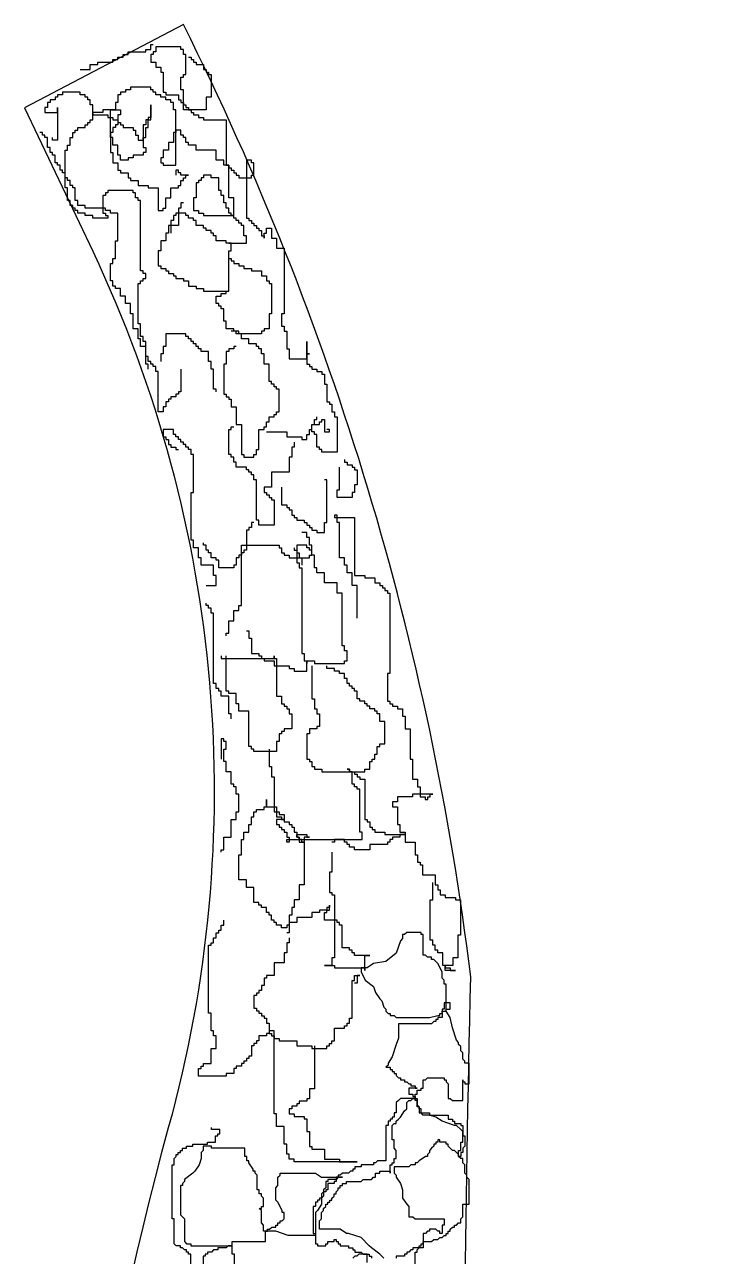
# Model space of a CAD drawing. Extents: x 493 to 4504, y 3788 to 7712.
# Drawn here: x 3606.5 to 3661.5, y 6454.2 to 6550.5 of the extents above; entities that cross this region are included whole.
import ezdxf

# ---------------------------------------------------------------- set-up
doc = ezdxf.new("R2010")
doc.units = 0
doc.header["$MEASUREMENT"] = 0
doc.layers.add('3', color=3, linetype='CONTINUOUS')
doc.layers.add('4', color=4, linetype='CONTINUOUS')

# ---------------------------------------------------------------- blocks, each defined once
blk = doc.blocks.new('FH12E021')
at = {"layer": '3'}
for points in [[(16.288, 281.4), (16.944, 281.4), (16.944, 281.728), (17.436, 281.728), (17.436, 281.892), (18.421, 281.892), (18.421, 282.056), (18.749, 282.056), (18.749, 282.22), (19.077, 282.22), (19.077, 282.384), (19.405, 282.384), (19.405, 282.548), (20.554, 282.548), (20.554, 282.712), (20.882, 282.712), (20.882, 283.039), (21.046, 283.039)], [(23.343, 282.22), (23.507, 282.22), (23.507, 282.056), (23.671, 282.056), (23.671, 281.892), (23.835, 281.892), (23.835, 281.728), (24.327, 281.728), (24.327, 281.4), (24.491, 281.4), (24.491, 281.236), (24.655, 281.236), (24.655, 281.072), (24.819, 281.072), (24.819, 279.596), (24.491, 279.596), (24.491, 278.776), (23.015, 278.776), (23.015, 280.088), (22.85, 280.088), (22.85, 280.908), (23.015, 280.908), (23.015, 281.072), (23.179, 281.072), (23.179, 282.384), (23.015, 282.384), (23.015, 282.712), (22.85, 282.712), (22.85, 282.876), (21.21, 282.876), (21.21, 282.548), (21.046, 282.548), (21.046, 282.384), (20.882, 282.384), (20.882, 281.892), (21.21, 281.892), (21.21, 281.564), (21.538, 281.564), (21.538, 281.236), (21.702, 281.236), (21.702, 279.924), (21.866, 279.924), (21.866, 279.76), (22.686, 279.76), (22.686, 279.432), (22.85, 279.432), (22.85, 279.268), (23.015, 279.268), (23.015, 279.104), (23.179, 279.104), (23.179, 278.94), (23.343, 278.94), (23.343, 278.776), (23.507, 278.776), (23.507, 278.612), (23.671, 278.612), (23.671, 278.448), (23.999, 278.448), (23.999, 278.284), (24.327, 278.284), (24.327, 278.121), (25.804, 278.121), (25.804, 275.169), (25.968, 275.169), (25.968, 275.005), (26.132, 275.005), (26.132, 274.841), (26.296, 274.841), (26.296, 274.677), (26.46, 274.677), (26.46, 274.513), (26.624, 274.513), (26.624, 274.349), (27.444, 274.349), (27.444, 274.513), (27.608, 274.513), (27.608, 275.333), (27.444, 275.333), (27.444, 275.497), (27.116, 275.497), (27.116, 271.726), (27.28, 271.726), (27.28, 271.562), (27.444, 271.562), (27.444, 271.398), (27.608, 271.398), (27.608, 271.234), (27.772, 271.234), (27.772, 271.07), (27.936, 271.07), (27.936, 270.906), (28.101, 270.906), (28.101, 270.578), (28.265, 270.578), (28.265, 270.414), (28.265, 270.742), (28.429, 270.742), (28.429, 271.07), (28.757, 271.07), (28.757, 270.414), (29.085, 270.414), (29.085, 269.758), (29.577, 269.758), (29.577, 265.495), (29.413, 265.495), (29.413, 264.675), (29.577, 264.675), (29.577, 264.347), (29.741, 264.347), (29.741, 263.2), (29.905, 263.2), (29.905, 262.544), (31.054, 262.544), (31.054, 262.872), (31.218, 262.872), (31.054, 262.872), (31.054, 263.692), (31.054, 262.216), (31.218, 262.216), (31.218, 262.052), (31.382, 262.052), (31.382, 261.888), (31.71, 261.888), (31.71, 261.724), (32.038, 261.724), (32.038, 261.56), (32.202, 261.56), (32.202, 260.904), (32.366, 260.904), (32.366, 259.756), (32.53, 259.756), (32.53, 259.592), (32.694, 259.592), (32.694, 259.1), (32.858, 259.1), (32.858, 258.773), (33.023, 258.773), (33.023, 256.477), (32.038, 256.477), (32.038, 256.641), (31.874, 256.641), (31.874, 256.805), (31.71, 256.805), (31.71, 257.625), (31.546, 257.625), (31.546, 257.789), (31.382, 257.789), (31.382, 258.281), (31.874, 258.281), (31.874, 258.445), (32.038, 258.445), (32.038, 258.609), (32.202, 258.609), (32.202, 257.789), (32.53, 257.789), (32.53, 257.953), (32.366, 257.953)], [(25.968, 270.086), (27.116, 270.086), (27.116, 270.578), (26.952, 270.578), (26.952, 271.234), (26.788, 271.234), (26.788, 271.398), (26.624, 271.398), (26.624, 271.562), (26.46, 271.562), (26.46, 271.726), (26.296, 271.726), (26.296, 271.89), (26.132, 271.89), (26.132, 272.054), (25.968, 272.054), (25.968, 272.382), (25.804, 272.382), (25.804, 272.71), (25.64, 272.71), (25.64, 273.202), (25.476, 273.202), (25.476, 273.529), (25.311, 273.529), (25.311, 274.349), (24.819, 274.349), (24.819, 274.513), (24.327, 274.513), (24.327, 274.349), (24.163, 274.349), (24.163, 274.185), (23.999, 274.185), (23.999, 274.021), (23.835, 274.021), (23.835, 273.038), (23.671, 273.038), (23.671, 272.218), (23.999, 272.218), (23.999, 272.054), (24.327, 272.054), (24.327, 271.89), (26.296, 271.89), (26.296, 273.038), (25.968, 273.038), (25.968, 275.169), (25.64, 275.169), (25.64, 275.497), (25.147, 275.497), (25.147, 276.153), (23.835, 276.153), (23.835, 276.481), (23.343, 276.481), (23.343, 276.645), (23.179, 276.645), (23.179, 276.973), (23.015, 276.973), (23.015, 277.137), (22.85, 277.137), (22.85, 277.465), (22.522, 277.465), (22.522, 277.301), (22.358, 277.301), (22.358, 276.645), (22.03, 276.645), (22.03, 276.153), (21.702, 276.153), (21.702, 275.661), (21.538, 275.661), (21.538, 275.333), (21.702, 275.333), (21.702, 275.169), (22.522, 275.169), (22.522, 278.776), (22.358, 278.776), (22.358, 279.268), (22.194, 279.268), (22.194, 279.432), (21.866, 279.432), (21.866, 279.596), (21.538, 279.596), (21.538, 279.76), (21.21, 279.76), (21.21, 279.924), (21.046, 279.924), (21.046, 280.088), (20.882, 280.088), (20.882, 280.252), (19.569, 280.252), (19.569, 280.088), (19.241, 280.088), (19.241, 279.924), (18.913, 279.924), (18.913, 279.76), (18.749, 279.76), (18.749, 279.268), (18.585, 279.268), (18.585, 278.776), (17.764, 278.776), (17.764, 278.612), (17.108, 278.612), (17.108, 278.448), (18.093, 278.448), (18.093, 278.284), (18.421, 278.284), (18.421, 278.121), (18.749, 278.121), (18.749, 277.957), (18.913, 277.957), (18.913, 277.793), (19.077, 277.793), (19.077, 277.629), (19.733, 277.629), (19.733, 277.465), (19.897, 277.465), (19.897, 277.137), (20.061, 277.137), (20.061, 276.809), (20.389, 276.809), (20.389, 276.973), (20.554, 276.973), (20.554, 277.629), (20.718, 277.629), (20.718, 278.121), (20.882, 278.121), (20.882, 279.104), (20.882, 278.284), (20.718, 278.284), (20.718, 278.121), (20.554, 278.121), (20.554, 277.793), (20.389, 277.793), (20.389, 276.317), (20.554, 276.317), (20.554, 275.989), (20.389, 275.989), (20.389, 275.825), (19.733, 275.825), (19.733, 275.661), (19.405, 275.661), (19.405, 275.497), (18.913, 275.497), (18.913, 275.825), (18.749, 275.825), (18.749, 276.481), (18.421, 276.481), (18.421, 276.973), (18.257, 276.973), (18.257, 278.776), (18.913, 278.776), (18.913, 278.448), (18.749, 278.448), (18.749, 277.793), (18.585, 277.793), (18.585, 277.629), (18.421, 277.629), (18.421, 277.301), (18.257, 277.301), (18.257, 275.989), (18.421, 275.989), (18.421, 275.333), (18.749, 275.333), (18.749, 274.841), (18.913, 274.841), (18.913, 274.677), (19.405, 274.677), (19.405, 274.349), (19.569, 274.349), (19.569, 274.185), (20.061, 274.185), (20.061, 273.857), (20.718, 273.857), (20.718, 273.693), (21.374, 273.693), (21.374, 272.218), (21.702, 272.218), (21.702, 272.382), (21.866, 272.382), (21.866, 273.038), (22.194, 273.038), (22.194, 273.693), (22.686, 273.693), (22.686, 273.857), (22.85, 273.857), (22.85, 274.185), (23.015, 274.185), (23.015, 274.349), (23.179, 274.349), (23.179, 274.513), (23.343, 274.513), (22.85, 274.513), (22.85, 274.677), (22.686, 274.677), (22.686, 274.841), (22.522, 274.841), (22.522, 274.513)], [(22.85, 261.888), (22.85, 260.412), (22.686, 260.412), (22.686, 260.248), (22.522, 260.248), (22.522, 260.084), (22.194, 260.084), (22.194, 259.92), (22.03, 259.92), (22.03, 259.756), (21.866, 259.756), (21.866, 259.428), (21.702, 259.428), (21.702, 259.1), (21.374, 259.1), (21.374, 261.724), (21.21, 261.724), (21.21, 262.052), (21.046, 262.052), (21.046, 262.216), (20.882, 262.216), (20.882, 262.38), (20.718, 262.38), (20.718, 262.708), (20.554, 262.708), (20.554, 263.692), (20.389, 263.692), (20.389, 264.019), (20.225, 264.019), (20.225, 264.839), (20.061, 264.839), (20.061, 267.463), (20.225, 267.463), (20.225, 267.627), (20.389, 267.627), (20.389, 267.791), (20.554, 267.791), (20.554, 268.119), (20.389, 268.119), (20.389, 268.283), (20.225, 268.283), (20.225, 272.874), (20.061, 272.874), (20.061, 273.038), (19.897, 273.038), (19.897, 273.366), (19.733, 273.366), (19.733, 273.529), (18.093, 273.529), (18.093, 273.366), (17.928, 273.366), (17.928, 273.202), (17.764, 273.202), (17.764, 272.054), (17.928, 272.054), (17.928, 271.89), (18.093, 271.89), (18.093, 271.726), (17.108, 271.726), (17.108, 271.89), (16.616, 271.89), (16.616, 272.054), (16.124, 272.054), (16.124, 272.218), (15.96, 272.218), (15.96, 272.382), (15.796, 272.382), (15.796, 272.546), (15.632, 272.546), (15.632, 272.874), (15.467, 272.874), (15.467, 273.693), (15.303, 273.693), (15.303, 276.153), (15.467, 276.153), (15.467, 276.481), (15.632, 276.481), (15.632, 276.973), (15.796, 276.973), (15.796, 277.301), (15.96, 277.301), (15.96, 277.465), (16.124, 277.465), (16.124, 277.629), (16.616, 277.629), (16.616, 277.793), (16.78, 277.793), (16.78, 277.957), (16.944, 277.957), (16.944, 278.121), (17.108, 278.121), (17.108, 279.104), (16.944, 279.104), (16.944, 279.432), (16.78, 279.432), (16.78, 279.596), (16.616, 279.596), (16.616, 279.76), (16.288, 279.76), (16.288, 279.924), (15.139, 279.924), (15.139, 279.76), (14.811, 279.76), (14.811, 279.596), (14.647, 279.596), (14.647, 279.432), (14.319, 279.432), (14.319, 279.268), (14.155, 279.268), (14.155, 278.94), (13.991, 278.94), (13.991, 278.612), (14.811, 278.612), (14.811, 278.94), (14.811, 276.809), (14.483, 276.809), (14.483, 276.973)], [(20.718, 261.888), (20.718, 262.216), (20.554, 262.216), (20.554, 263.364), (20.225, 263.364), (20.225, 263.855), (20.061, 263.855), (20.061, 264.511), (19.733, 264.511), (19.733, 265.495), (19.569, 265.495), (19.569, 266.151), (19.241, 266.151), (19.241, 266.643), (18.913, 266.643), (18.913, 267.135), (18.585, 267.135), (18.585, 267.299), (18.421, 267.299), (18.421, 267.627), (18.257, 267.627), (18.257, 268.774), (18.421, 268.774), (18.421, 269.102), (18.585, 269.102), (18.585, 270.25), (18.749, 270.25), (18.749, 272.054), (18.257, 272.054), (18.257, 272.218), (17.928, 272.218), (17.928, 272.382), (16.616, 272.382), (16.616, 272.546), (16.124, 272.546), (16.124, 272.874), (15.96, 272.874), (15.96, 273.693), (15.796, 273.693), (15.796, 273.857), (15.632, 273.857), (15.632, 274.185), (15.467, 274.185), (15.467, 274.349), (15.303, 274.349), (15.303, 274.677), (15.139, 274.677), (15.139, 274.841), (14.975, 274.841), (14.975, 275.169), (14.811, 275.169), (14.811, 275.333), (14.647, 275.333), (14.647, 275.825), (14.483, 275.825), (14.483, 275.989), (14.319, 275.989), (14.319, 276.317), (14.155, 276.317), (14.155, 276.973), (13.991, 276.973), (13.991, 277.137), (13.827, 277.137), (13.827, 277.301), (13.663, 277.301)], [(23.015, 272.71), (22.85, 272.71), (22.85, 272.382), (22.686, 272.382), (22.686, 271.234), (22.03, 271.234), (22.03, 270.742), (21.866, 270.742), (21.866, 270.25), (21.538, 270.25), (21.538, 269.594), (21.374, 269.594), (21.374, 268.61), (21.538, 268.61), (21.538, 268.447), (21.866, 268.447), (21.866, 268.283), (22.03, 268.283), (22.03, 268.119), (22.358, 268.119), (22.358, 267.955), (22.522, 267.955), (22.522, 267.791), (23.015, 267.791), (23.015, 267.627), (23.343, 267.627), (23.343, 267.299), (23.835, 267.299), (23.835, 267.135), (24.327, 267.135), (24.327, 266.971), (25.968, 266.971), (25.968, 269.594), (26.132, 269.594), (26.132, 270.086), (25.804, 270.086), (25.804, 270.25), (25.147, 270.25), (25.147, 270.578), (24.983, 270.578), (24.983, 270.742), (24.819, 270.742), (24.819, 270.906), (24.491, 270.906), (24.491, 271.07), (24.327, 271.07), (24.327, 271.234), (23.835, 271.234), (23.835, 271.562), (23.671, 271.562), (23.671, 271.726), (23.343, 271.726), (23.343, 271.89), (23.179, 271.89), (23.179, 272.054), (22.522, 272.054), (22.522, 271.89), (22.358, 271.89), (22.358, 271.562), (22.194, 271.562), (22.194, 270.742)], [(25.968, 269.102), (26.132, 269.102), (26.132, 268.938), (26.296, 268.938), (26.296, 268.774), (26.624, 268.774), (26.624, 268.61), (26.952, 268.61), (26.952, 268.447), (27.444, 268.447), (27.444, 268.283), (28.101, 268.283), (28.101, 267.955), (28.429, 267.955), (28.429, 267.627), (28.593, 267.627), (28.593, 267.463), (28.757, 267.463), (28.757, 265.495), (28.593, 265.495), (28.593, 264.511), (28.265, 264.511), (28.265, 264.347), (28.101, 264.347), (28.101, 264.183), (26.46, 264.183), (26.46, 264.347), (26.296, 264.347), (26.296, 264.511), (25.804, 264.511), (25.804, 265.003), (25.64, 265.003), (25.64, 265.823), (25.476, 265.823), (25.476, 265.987), (25.311, 265.987), (25.311, 266.151), (25.147, 266.151), (25.147, 266.643), (25.476, 266.643), (25.476, 266.807), (25.804, 266.807), (25.804, 266.971)], [(25.147, 260.412), (25.147, 260.576), (24.983, 260.576), (24.983, 261.888), (24.819, 261.888), (24.819, 262.38), (24.655, 262.38), (24.655, 263.036), (24.163, 263.036), (24.163, 263.2), (23.999, 263.2), (23.999, 263.364), (23.835, 263.364), (23.835, 263.528), (23.671, 263.528), (23.671, 263.692), (23.507, 263.692), (23.507, 263.855), (23.343, 263.855), (23.343, 264.019), (23.179, 264.019), (23.179, 264.183), (21.866, 264.183), (21.866, 263.364), (21.702, 263.364), (21.702, 262.872), (21.538, 262.872), (21.538, 262.38)], [(26.46, 263.364), (26.296, 263.364), (26.296, 263.2), (25.968, 263.2), (25.968, 263.036), (25.804, 263.036), (25.804, 262.216), (25.64, 262.216), (25.64, 260.248), (25.804, 260.248), (25.804, 260.084), (25.968, 260.084), (25.968, 259.92), (26.132, 259.92), (26.132, 259.428), (26.46, 259.428), (26.46, 258.281), (26.788, 258.281), (26.788, 256.313), (26.952, 256.313), (26.952, 256.149), (27.608, 256.149), (27.608, 256.313), (27.772, 256.313), (27.772, 256.641), (27.936, 256.641), (27.936, 257.953), (28.265, 257.953), (28.265, 258.117), (28.429, 258.117), (28.429, 258.445), (28.593, 258.445), (28.593, 258.773), (28.921, 258.773), (28.921, 258.937), (29.085, 258.937), (29.085, 259.1), (29.249, 259.1), (29.249, 260.576), (29.085, 260.576), (29.085, 260.74), (28.921, 260.74), (28.921, 260.904), (28.757, 260.904), (28.757, 261.068), (28.593, 261.068), (28.593, 262.216), (28.265, 262.216), (28.265, 262.872), (28.101, 262.872), (28.101, 263.2), (27.936, 263.2), (27.936, 263.364), (27.772, 263.364), (27.772, 263.528), (27.28, 263.528), (27.28, 263.855), (26.788, 263.855), (26.788, 264.183), (26.624, 264.183), (26.624, 264.347), (26.132, 264.347)], [(28.429, 257.789), (29.741, 257.789), (29.741, 257.461), (30.726, 257.461), (30.726, 257.297), (31.054, 257.297), (31.054, 257.625), (31.218, 257.625), (31.218, 257.953), (31.382, 257.953), (31.382, 258.281), (31.546, 258.281), (31.546, 258.609), (31.71, 258.609), (31.71, 258.773)], [(24.491, 247.787), (25.147, 247.787), (25.147, 248.443), (24.983, 248.443), (24.983, 249.099), (24.163, 249.099), (24.163, 249.59), (23.999, 249.59), (23.999, 250.246), (23.671, 250.246), (23.671, 250.738), (23.507, 250.738), (23.507, 253.854), (23.671, 253.854), (23.671, 256.313), (23.507, 256.313), (23.507, 256.641), (23.343, 256.641), (23.343, 256.805), (23.179, 256.805), (23.179, 256.969), (23.015, 256.969), (23.015, 257.133), (22.85, 257.133), (22.85, 257.297), (22.686, 257.297), (22.686, 257.461), (22.522, 257.461), (22.522, 257.625), (22.358, 257.625), (22.358, 257.953), (21.702, 257.953), (21.702, 257.461), (21.866, 257.461), (21.866, 257.297), (22.03, 257.297), (22.03, 256.969), (22.194, 256.969), (22.194, 256.805), (22.522, 256.805), (22.522, 256.641), (22.686, 256.641)], [(30.233, 257.133), (30.233, 256.805), (30.069, 256.805), (30.069, 256.149), (29.905, 256.149), (29.905, 255.165), (28.757, 255.165), (28.757, 254.182), (28.265, 254.182), (28.265, 253.854), (28.429, 253.854), (28.429, 253.69), (28.593, 253.69), (28.593, 253.526), (28.757, 253.526), (28.757, 253.362), (28.921, 253.362), (28.921, 251.722), (27.936, 251.722), (27.936, 252.05), (27.772, 252.05), (27.772, 254.673), (27.608, 254.673), (27.608, 255.001), (27.444, 255.001), (27.444, 255.165), (27.28, 255.165), (27.28, 255.329), (27.116, 255.329), (27.116, 255.493), (26.46, 255.493), (26.46, 255.821), (26.296, 255.821), (26.296, 256.149), (26.132, 256.149), (26.132, 256.313), (25.968, 256.313), (25.968, 257.953), (26.132, 257.953), (26.132, 258.117), (26.296, 258.117)], [(33.515, 255.985), (33.515, 255.821), (33.679, 255.821), (33.679, 255.657), (34.007, 255.657), (34.007, 255.493), (34.171, 255.493), (34.171, 255.329), (34.335, 255.329), (34.335, 254.345), (34.171, 254.345), (34.171, 253.854), (34.007, 253.854), (34.007, 253.526), (33.023, 253.526), (33.023, 254.018), (33.187, 254.018), (33.187, 255.493)], [(29.413, 254.182), (29.413, 253.034), (29.741, 253.034), (29.741, 252.87), (29.905, 252.87), (29.905, 252.706), (30.069, 252.706), (30.069, 252.378), (30.233, 252.378), (30.233, 252.214), (30.397, 252.214), (30.397, 252.05), (30.89, 252.05), (30.89, 251.886), (31.054, 251.886), (31.054, 251.722), (31.218, 251.722), (31.218, 251.558), (31.382, 251.558), (31.382, 251.394), (31.71, 251.394), (31.71, 251.23), (32.202, 251.23), (32.202, 251.886), (32.366, 251.886), (32.366, 254.673), (32.202, 254.673)], [(34.335, 245.655), (34.335, 247.787), (34.007, 247.787), (34.007, 248.607), (33.679, 248.607), (33.679, 249.099), (33.515, 249.099), (33.515, 249.59), (33.187, 249.59), (33.187, 251.886), (33.023, 251.886), (33.023, 252.378), (32.858, 252.378), (32.858, 252.214), (34.171, 252.214), (34.171, 248.443), (34.827, 248.443), (34.827, 248.279), (35.484, 248.279), (35.484, 247.951), (35.812, 247.951), (35.812, 247.787), (35.976, 247.787), (35.976, 247.623), (36.14, 247.623), (36.14, 247.459), (36.304, 247.459), (36.304, 247.295), (36.468, 247.295), (36.468, 242.048), (36.304, 242.048), (36.304, 240.244), (36.468, 240.244), (36.468, 240.08), (36.632, 240.08), (36.632, 239.916), (36.96, 239.916), (36.96, 239.753), (37.288, 239.753), (37.288, 239.261), (37.452, 239.261), (37.452, 238.441), (37.78, 238.441), (37.78, 236.473), (37.945, 236.473), (37.945, 235.161), (38.273, 235.161), (38.273, 234.67), (38.437, 234.67), (38.437, 234.014), (38.765, 234.014), (38.765, 233.85), (38.929, 233.85), (38.929, 234.014), (39.093, 234.014), (39.093, 234.178), (39.257, 234.178), (37.945, 234.178), (37.945, 234.014), (36.96, 234.014), (36.96, 233.686), (36.632, 233.686), (36.632, 233.358), (36.96, 233.358), (36.96, 232.21), (37.124, 232.21), (37.124, 231.718), (37.452, 231.718), (37.452, 231.062), (38.109, 231.062), (38.109, 230.243), (38.273, 230.243), (38.273, 229.751), (38.437, 229.751), (38.437, 229.587), (38.601, 229.587), (38.601, 228.931), (39.421, 228.931), (39.421, 228.275), (39.585, 228.275), (39.585, 227.947), (39.749, 227.947), (39.749, 227.619), (40.077, 227.619), (40.077, 227.455), (40.734, 227.455), (40.734, 227.291), (41.062, 227.291), (41.062, 224.996), (40.898, 224.996), (40.898, 223.52), (40.57, 223.52), (40.57, 223.028), (40.077, 223.028), (40.077, 222.864), (40.405, 222.864), (40.405, 222.7), (40.734, 222.7), (40.077, 222.7), (40.077, 223.028), (39.913, 223.028), (39.913, 223.848), (39.585, 223.848), (39.585, 224.012), (39.421, 224.012), (39.421, 224.34), (39.257, 224.34), (39.257, 224.668), (39.093, 224.668), (39.093, 227.291), (39.257, 227.291), (39.257, 228.439)], [(27.608, 251.886), (27.444, 251.886), (27.444, 251.558), (27.28, 251.558), (27.28, 251.394), (27.116, 251.394), (27.116, 250.082), (26.952, 250.082), (26.952, 249.918), (26.788, 249.918), (26.788, 249.754), (26.624, 249.754), (26.624, 249.59), (26.46, 249.59), (26.46, 249.099), (26.296, 249.099), (26.296, 248.935), (25.311, 248.935), (25.311, 249.427), (25.147, 249.427), (25.147, 249.59), (24.819, 249.59), (24.819, 249.918), (24.655, 249.918), (24.655, 250.082), (24.491, 250.082), (24.491, 250.41), (24.327, 250.41), (24.327, 250.574)], [(30.233, 250.246), (30.233, 250.082), (30.397, 250.082), (30.397, 249.263), (30.562, 249.263), (30.562, 248.935), (30.726, 248.935), (30.726, 243.36), (30.89, 243.36), (30.89, 242.868), (31.546, 242.868), (31.546, 242.704), (33.515, 242.704), (33.515, 242.868), (33.679, 242.868), (33.679, 243.524), (33.515, 243.524), (33.515, 243.852), (33.351, 243.852), (33.351, 247.295), (33.023, 247.295), (33.023, 247.951), (32.202, 247.951), (32.202, 248.607), (31.71, 248.607), (31.71, 248.935), (31.546, 248.935), (31.546, 249.754), (31.382, 249.754), (31.382, 250.41), (31.218, 250.41), (31.218, 250.902), (31.054, 250.902), (31.054, 251.23), (30.726, 251.23)], [(25.804, 244.508), (25.804, 244.672), (25.968, 244.672), (25.968, 245.491), (26.296, 245.491), (26.296, 246.147), (26.624, 246.147), (26.624, 246.475), (26.788, 246.475), (26.788, 250.41), (29.249, 250.41), (29.249, 250.246), (29.413, 250.246), (29.413, 249.918), (29.577, 249.918), (29.577, 249.754), (29.905, 249.754), (29.905, 249.59), (31.218, 249.59), (31.218, 249.754), (31.382, 249.754), (31.382, 250.082), (31.218, 250.082), (31.218, 250.246), (31.054, 250.246), (31.054, 250.41), (30.397, 250.41), (30.397, 249.918), (30.562, 249.918), (30.562, 249.59), (30.726, 249.59), (30.726, 249.099)], [(26.132, 239.097), (26.132, 239.425), (25.968, 239.425), (25.968, 240.572), (25.476, 240.572), (25.476, 240.9), (25.311, 240.9), (25.311, 241.064), (25.147, 241.064), (25.147, 241.392), (24.983, 241.392), (24.983, 245.983), (24.819, 245.983), (24.819, 246.311), (24.655, 246.311), (24.655, 246.475), (24.491, 246.475), (24.491, 246.639)], [(27.116, 244.835), (27.28, 244.835), (27.28, 244.344), (27.444, 244.344), (27.444, 243.36), (27.936, 243.36), (27.936, 243.196), (28.101, 243.196), (28.101, 243.032), (28.265, 243.032), (28.265, 242.868), (28.921, 242.868), (28.921, 242.54), (29.905, 242.54), (29.905, 242.376), (30.233, 242.376), (30.233, 242.212), (31.054, 242.212), (31.054, 242.868), (31.054, 242.704)], [(25.476, 243.196), (25.476, 243.032), (28.921, 243.032), (28.921, 243.196), (28.921, 243.032), (29.085, 243.032), (29.085, 240.572), (29.413, 240.572), (29.413, 240.08), (29.577, 240.08), (29.577, 239.916), (29.741, 239.916), (29.741, 239.753), (29.905, 239.753), (29.905, 239.425), (30.069, 239.425), (30.069, 238.441), (29.577, 238.441), (29.577, 238.277), (29.413, 238.277), (29.413, 238.113), (29.249, 238.113), (29.249, 237.621), (29.085, 237.621), (29.085, 236.965), (27.608, 236.965), (27.608, 237.129), (27.444, 237.129), (27.444, 237.293), (27.28, 237.293), (27.28, 239.589), (26.624, 239.589), (26.624, 240.08), (26.46, 240.08), (26.46, 240.736), (25.968, 240.736), (25.968, 240.9), (25.804, 240.9), (25.804, 243.196)], [(31.382, 242.54), (31.382, 240.408), (31.546, 240.408), (31.546, 239.753), (31.71, 239.753), (31.71, 239.425), (31.874, 239.425), (31.874, 238.605), (31.71, 238.605), (31.71, 238.441), (31.218, 238.441), (31.218, 238.113), (31.054, 238.113), (31.054, 236.473), (31.218, 236.473), (31.218, 236.309), (31.382, 236.309), (31.382, 235.981), (31.546, 235.981), (31.546, 235.817), (32.038, 235.817), (32.038, 235.653), (34.827, 235.653), (34.827, 235.817), (35.155, 235.817), (35.155, 236.309), (35.319, 236.309), (35.319, 236.473), (35.484, 236.473), (35.484, 236.801), (35.648, 236.801), (35.648, 237.293), (35.812, 237.293), (35.812, 237.457), (36.14, 237.457), (36.14, 238.933), (35.812, 238.933), (35.812, 239.425), (35.648, 239.425), (35.648, 239.589), (35.484, 239.589), (35.484, 239.753), (35.155, 239.753), (35.155, 239.916), (34.991, 239.916), (34.991, 240.08), (34.827, 240.08), (34.827, 240.244), (34.499, 240.244), (34.499, 240.408), (34.335, 240.408), (34.335, 240.9), (34.171, 240.9), (34.171, 241.064), (34.007, 241.064), (34.007, 241.228), (33.843, 241.228), (33.843, 241.392), (33.679, 241.392), (33.679, 241.72), (33.515, 241.72), (33.515, 242.048), (33.187, 242.048), (33.187, 242.212), (32.858, 242.212), (32.858, 242.376), (32.366, 242.376), (32.366, 242.54)], [(25.476, 230.406), (25.476, 230.57), (25.64, 230.57), (25.64, 231.39), (26.132, 231.39), (26.132, 232.538), (26.46, 232.538), (26.46, 233.03), (26.624, 233.03), (26.624, 234.178), (26.46, 234.178), (26.46, 234.67), (26.296, 234.67), (26.296, 234.834), (26.132, 234.834), (26.132, 235.653), (25.804, 235.653), (25.804, 236.309), (25.64, 236.309), (25.64, 237.129), (25.804, 237.129), (25.804, 237.621), (25.64, 237.621), (25.64, 237.785), (25.476, 237.785), (25.476, 236.473)], [(28.593, 237.129), (28.593, 235.981), (28.757, 235.981), (28.757, 235.325), (28.921, 235.325), (28.921, 233.03), (29.085, 233.03), (29.085, 232.702), (29.413, 232.702), (29.413, 232.538), (29.577, 232.538), (29.577, 232.374), (29.905, 232.374), (29.905, 232.21), (30.069, 232.21), (30.069, 232.046), (30.233, 232.046), (30.233, 231.718), (30.397, 231.718), (30.397, 231.39), (30.562, 231.39), (30.562, 231.226), (34.663, 231.226), (34.663, 231.718), (34.499, 231.718), (34.499, 234.506), (34.335, 234.506), (34.335, 234.67), (34.171, 234.67), (34.171, 234.834), (34.007, 234.834), (34.007, 235.653), (33.843, 235.653), (33.843, 235.817), (33.679, 235.817), (33.843, 235.817), (33.843, 235.653), (34.171, 235.653), (34.171, 235.489), (34.335, 235.489), (34.335, 235.325), (34.499, 235.325), (34.499, 235.161), (34.827, 235.161), (34.827, 232.538), (34.991, 232.538), (34.991, 232.374), (35.155, 232.374), (35.155, 232.046), (35.319, 232.046), (35.319, 231.882), (35.484, 231.882), (35.484, 231.718), (36.14, 231.718), (36.14, 231.554), (37.452, 231.554), (37.124, 231.554), (37.124, 231.39), (36.632, 231.39), (36.632, 231.226), (36.468, 231.226), (36.468, 231.062), (36.304, 231.062), (36.304, 230.898), (35.155, 230.898), (35.155, 230.57), (34.171, 230.57), (34.171, 230.734), (33.843, 230.734), (33.843, 230.898), (33.679, 230.898), (33.679, 231.062), (33.515, 231.062), (33.515, 231.226), (32.858, 231.226), (32.858, 231.062), (32.694, 231.062)], [(32.694, 230.406), (32.694, 229.095), (32.53, 229.095), (32.53, 227.783), (32.694, 227.783), (32.694, 227.619), (32.858, 227.619), (32.858, 223.52), (32.694, 223.52), (32.694, 223.028), (32.202, 223.028), (32.858, 223.028), (32.858, 222.864), (34.827, 222.864), (34.827, 222.7), (34.827, 223.684), (35.155, 223.684), (34.171, 223.684), (34.171, 223.848), (34.007, 223.848), (34.007, 224.012), (33.843, 224.012), (33.843, 224.176), (33.351, 224.176), (33.351, 225.651), (33.187, 225.651), (33.187, 225.815), (33.023, 225.815), (33.023, 225.979), (32.202, 225.979), (32.202, 226.471), (32.366, 226.471), (32.366, 226.635), (32.53, 226.635), (32.53, 226.963), (32.53, 226.799), (32.366, 226.799), (32.366, 226.635), (31.874, 226.635), (31.874, 226.471), (31.382, 226.471), (31.382, 226.143), (30.397, 226.143), (30.397, 225.815), (29.905, 225.815), (29.905, 225.651), (29.741, 225.651), (29.741, 225.488), (29.413, 225.488), (29.413, 225.651), (29.085, 225.651), (29.085, 225.815), (28.921, 225.815), (28.921, 225.979), (28.757, 225.979), (28.757, 226.307), (28.593, 226.307), (28.593, 226.471), (28.429, 226.471), (28.429, 226.799), (28.101, 226.799), (28.101, 226.963), (27.936, 226.963), (27.936, 227.127), (27.608, 227.127), (27.608, 228.111), (27.116, 228.111), (27.116, 228.603), (26.624, 228.603), (26.624, 230.243), (26.788, 230.243), (26.788, 231.226), (26.952, 231.226), (26.952, 231.718), (27.28, 231.718), (27.28, 232.21), (27.444, 232.21), (27.444, 232.702), (27.608, 232.702), (27.608, 233.03), (27.772, 233.03), (27.772, 233.194), (28.265, 233.194), (28.265, 233.358), (28.429, 233.358), (28.429, 233.85), (28.429, 233.358), (29.085, 233.358), (29.085, 233.03), (29.249, 233.03), (29.249, 232.866), (29.577, 232.866), (29.577, 232.538), (29.085, 232.538), (29.085, 232.21), (29.249, 232.21), (29.249, 232.046), (29.413, 232.046), (29.413, 231.882), (29.577, 231.882), (29.577, 231.718), (29.741, 231.718), (29.741, 231.39), (29.905, 231.39), (29.905, 231.062), (29.741, 231.062), (29.741, 231.226), (30.562, 231.226), (30.562, 231.062), (30.89, 231.062), (30.726, 231.062), (30.726, 231.226), (30.562, 231.226), (30.562, 231.39), (30.397, 231.39), (30.397, 231.554), (31.054, 231.554), (31.054, 231.39), (31.218, 231.39), (30.89, 231.39), (30.89, 228.275), (30.562, 228.275), (30.562, 227.291), (30.233, 227.291), (30.233, 226.799), (30.069, 226.799), (30.069, 226.307), (29.905, 226.307), (29.905, 225.16), (29.741, 225.16)], [(31.546, 217.781), (31.546, 214.994), (31.218, 214.994), (31.218, 214.338), (31.054, 214.338), (31.054, 214.174), (30.562, 214.174), (30.562, 214.01), (30.397, 214.01), (30.397, 213.846), (30.069, 213.846), (30.069, 213.682), (29.905, 213.682), (29.905, 213.354), (30.233, 213.354), (30.233, 213.19), (30.89, 213.19), (30.89, 213.026), (31.054, 213.026), (31.054, 212.206), (31.218, 212.206), (31.218, 211.222), (31.382, 211.222), (31.382, 211.059), (32.202, 211.059), (32.202, 210.403), (33.187, 210.403), (33.187, 210.239), (34.335, 210.239), (30.233, 210.239), (30.233, 210.403), (29.905, 210.403), (29.905, 210.731), (29.741, 210.731), (29.741, 211.386), (29.577, 211.386), (29.577, 212.534), (29.085, 212.534), (29.085, 213.354), (28.921, 213.354), (28.921, 218.765), (28.593, 218.765), (28.593, 218.601), (28.429, 218.601), (28.429, 218.437), (27.936, 218.437), (27.936, 218.109), (27.772, 218.109), (27.772, 217.945), (27.608, 217.945), (27.608, 217.781), (27.444, 217.781), (27.444, 217.125), (27.28, 217.125), (27.28, 216.961), (27.116, 216.961), (27.116, 216.797), (26.952, 216.797), (26.952, 216.633), (26.788, 216.633), (26.788, 216.469), (26.46, 216.469), (26.46, 216.305), (26.296, 216.305), (26.296, 215.978), (25.804, 215.978), (25.804, 215.814), (23.999, 215.814), (23.999, 216.305), (24.163, 216.305), (24.163, 216.469), (24.327, 216.469), (24.327, 216.633), (24.819, 216.633), (24.819, 217.617), (25.147, 217.617), (25.147, 218.437), (24.983, 218.437), (24.983, 218.765), (24.819, 218.765), (24.819, 219.913), (24.655, 219.913), (24.655, 224.34), (24.819, 224.34), (24.819, 224.504), (24.983, 224.504), (24.983, 224.832), (25.147, 224.832), (25.147, 225.16), (25.311, 225.16), (25.311, 225.324), (25.476, 225.324), (25.476, 225.651), (25.64, 225.651), (25.64, 225.979)], [(38.104, 203.405), (38.104, 204.351), (38.24, 204.351), (38.24, 204.487), (38.375, 204.622), (38.375, 204.757), (38.51, 204.757), (38.51, 204.892), (38.646, 204.892), (38.646, 205.028), (39.187, 205.028), (39.322, 205.163), (39.593, 205.163), (39.728, 205.298), (39.864, 205.298), (39.999, 205.433), (40.134, 205.433), (40.134, 205.569), (40.27, 205.569), (40.27, 205.704), (40.405, 205.704), (40.405, 205.839), (40.54, 205.974), (40.676, 205.974), (40.676, 206.11), (40.811, 206.11), (40.946, 206.245), (41.082, 206.245), (41.082, 206.515), (41.217, 206.651), (41.217, 207.462), (41.623, 207.462), (41.623, 209.085), (41.488, 209.22), (41.488, 209.356), (41.352, 209.491), (41.352, 210.032), (41.217, 210.167), (41.217, 210.437), (41.082, 210.437), (40.946, 210.573), (40.946, 210.708), (40.811, 210.843), (40.676, 210.978), (40.54, 210.978), (40.405, 211.114), (40.27, 211.249), (40.27, 211.384), (40.134, 211.384), (40.134, 211.519), (39.728, 211.519), (39.728, 211.655), (39.593, 211.655), (39.593, 211.519), (39.458, 211.519), (39.458, 211.384), (39.322, 211.384), (39.322, 211.249), (39.187, 211.114), (39.052, 210.978), (39.052, 210.843), (38.916, 210.708), (38.916, 210.573), (38.781, 210.573), (38.375, 210.302), (38.24, 210.167), (38.104, 210.167), (38.104, 210.032), (37.834, 210.032), (37.698, 209.896), (36.751, 209.896), (36.751, 209.491), (36.886, 209.356), (36.886, 209.22), (37.157, 208.815), (37.292, 208.409), (37.292, 207.868), (37.563, 207.462), (37.698, 207.327), (37.698, 206.651), (37.969, 206.651), (38.104, 206.515), (39.999, 206.515), (39.999, 206.11), (39.864, 206.11), (39.864, 205.569), (39.728, 205.569), (39.728, 205.704), (39.593, 205.704), (39.458, 205.839), (39.052, 205.839), (39.052, 205.704), (38.916, 205.704), (38.781, 205.569), (38.646, 205.569), (38.646, 204.622), (37.969, 204.622), (37.969, 204.487), (37.834, 204.487), (37.698, 204.351), (37.563, 204.351), (37.563, 204.216), (37.428, 204.216), (37.428, 204.081), (36.886, 204.081), (36.886, 203.946)], [(36.074, 203.946), (35.939, 204.081), (35.804, 204.216), (35.262, 204.622), (35.127, 204.757), (34.586, 205.298), (33.774, 205.569), (33.639, 205.569), (33.233, 205.839), (31.879, 205.839), (31.879, 206.38), (32.015, 206.515), (32.015, 206.921), (32.15, 207.056), (32.15, 207.192), (32.285, 207.327), (32.285, 207.462), (32.421, 207.462), (32.421, 207.597), (32.556, 207.597), (32.556, 207.733), (32.691, 207.733), (32.691, 207.868), (32.827, 208.003), (32.827, 208.138), (32.962, 208.138), (32.962, 208.274), (33.097, 208.409), (33.097, 208.544), (33.233, 208.544), (33.233, 208.679), (33.368, 208.679), (33.368, 208.815), (33.639, 208.815), (33.639, 208.95), (34.586, 208.95), (34.721, 209.085), (35.262, 209.085), (35.398, 209.22), (35.533, 209.22), (35.533, 209.491), (35.804, 209.491), (35.804, 209.626), (36.48, 209.626), (36.48, 209.491), (36.48, 210.032), (36.616, 210.032), (36.616, 210.167), (36.751, 210.167), (36.751, 210.437), (36.886, 210.437), (36.886, 210.978), (36.751, 211.114), (36.751, 211.655), (36.616, 211.655), (36.616, 212.601), (36.751, 212.737), (36.886, 212.737), (36.886, 212.872), (37.022, 213.007), (37.157, 213.142), (37.428, 213.548), (37.563, 213.683), (37.563, 214.089), (37.698, 214.224), (37.834, 214.224), (37.969, 214.36), (38.104, 214.36), (38.104, 214.63), (38.24, 214.63), (38.24, 214.901), (38.51, 214.901), (38.51, 215.036), (38.646, 215.036), (38.646, 215.577), (38.781, 215.577), (38.916, 215.712), (39.999, 215.712), (39.999, 215.577), (40.134, 215.577), (40.134, 215.442), (40.27, 215.306), (40.27, 214.36), (40.405, 214.36), (40.54, 214.224), (41.217, 214.224), (41.217, 215.577), (41.217, 215.442), (41.352, 215.442), (41.352, 215.306), (41.623, 215.306), (41.623, 216.659), (41.352, 216.659), (41.352, 216.794), (41.217, 216.929), (41.217, 217.335), (41.082, 217.47), (41.082, 217.741), (40.946, 217.876), (40.946, 218.011), (40.811, 218.147), (40.54, 218.958), (40.405, 219.634), (40.134, 220.04), (40.134, 221.798), (39.999, 221.798), (39.999, 222.069), (39.864, 222.204), (39.864, 222.61), (39.593, 223.151), (39.322, 223.421), (39.187, 223.421), (39.187, 223.557), (38.916, 223.557), (38.781, 223.692), (38.646, 223.692), (38.646, 225.044), (38.51, 225.044), (38.51, 225.18), (37.563, 225.18), (37.428, 225.044), (37.292, 225.044), (37.292, 224.774), (37.157, 224.639), (36.886, 223.827), (36.21, 223.286), (35.398, 223.151), (34.992, 222.88), (34.586, 222.88), (34.586, 222.61), (34.856, 222.069), (35.398, 221.663), (35.533, 221.257), (35.804, 220.852), (35.939, 220.716), (36.074, 220.311), (36.21, 220.175), (36.21, 220.04), (36.345, 219.905), (36.48, 219.905), (36.48, 219.77), (36.751, 219.77), (36.886, 219.634), (39.052, 219.634), (39.593, 219.77), (39.728, 219.77), (39.728, 219.905), (39.864, 219.905), (39.864, 220.04), (40.134, 220.04), (40.134, 220.175), (40.405, 220.175), (40.405, 220.581), (39.999, 220.581), (39.999, 220.175), (39.864, 220.175), (39.864, 219.634), (39.593, 219.634), (39.593, 219.499), (39.458, 219.499), (39.458, 219.364), (39.322, 219.364), (39.187, 219.229), (37.022, 219.229), (37.022, 218.282), (36.886, 217.876), (36.616, 217.065), (36.345, 216.659), (36.345, 216.524), (36.21, 216.388), (36.48, 216.388), (36.48, 216.253), (36.616, 216.253), (36.616, 216.118), (36.751, 216.118), (36.751, 215.983), (36.886, 215.983), (36.886, 215.847), (37.022, 215.712), (37.157, 215.712), (37.157, 215.577), (37.428, 215.577), (37.428, 215.442), (37.563, 215.442), (37.698, 215.306), (37.834, 215.306), (37.834, 215.171), (38.104, 215.171), (38.104, 215.036), (38.24, 215.036), (37.698, 215.036), (37.698, 214.63), (37.969, 214.63), (37.969, 214.495), (38.104, 214.495), (38.104, 214.36), (38.24, 214.36), (38.24, 213.954), (38.375, 213.819), (38.375, 213.413), (39.052, 213.413), (39.052, 213.278), (40.27, 213.278), (40.27, 213.007), (40.54, 213.007), (40.54, 212.872), (40.676, 212.872), (40.676, 212.737), (41.082, 212.737), (41.082, 212.601), (41.217, 212.601), (41.217, 211.925), (41.352, 211.925), (41.352, 211.249), (41.217, 211.114), (41.217, 210.843), (41.082, 210.843), (41.082, 210.573), (40.946, 210.573), (40.946, 210.978), (41.082, 210.978), (41.082, 211.519), (41.217, 211.519), (41.217, 212.196), (41.082, 212.331), (40.811, 212.601), (40.676, 212.601), (39.864, 212.872), (39.458, 213.142), (39.052, 213.278), (38.646, 213.278), (38.51, 213.413), (38.51, 213.683), (38.375, 213.683), (38.375, 213.819), (38.24, 213.819), (38.24, 214.224), (38.104, 214.224), (38.104, 214.36), (37.157, 214.36), (37.022, 214.224), (36.886, 214.089), (36.886, 213.413), (36.751, 213.413), (36.751, 213.142), (36.616, 213.142), (36.616, 213.007), (36.48, 213.007), (36.48, 212.872), (36.345, 212.872), (36.345, 212.601), (36.21, 212.601), (36.21, 210.302), (35.668, 210.302), (35.533, 210.167), (35.398, 210.167), (35.398, 210.032), (34.586, 210.032), (34.586, 209.896), (34.18, 209.896), (34.18, 209.761), (34.045, 209.761), (34.045, 209.626), (33.909, 209.626), (33.774, 209.491), (33.368, 209.491), (33.233, 209.356), (33.097, 209.356), (33.097, 209.22), (32.962, 209.22), (32.962, 208.95), (32.827, 208.95), (32.827, 208.815), (32.421, 208.815), (32.421, 208.409), (32.285, 208.409), (32.285, 208.274), (32.15, 208.274), (32.015, 208.138), (32.015, 207.868), (31.879, 207.868), (31.879, 207.733), (31.744, 207.733), (31.744, 207.597), (31.609, 207.597), (31.609, 207.327), (31.473, 207.327), (31.473, 205.569), (31.609, 205.569), (31.609, 204.892), (31.744, 204.892), (31.744, 204.757), (32.285, 204.757), (32.285, 204.892), (32.421, 204.892), (32.421, 205.028), (32.827, 205.028), (32.827, 205.163), (32.962, 205.163), (32.962, 205.028), (33.097, 205.028), (33.097, 204.892), (33.233, 204.892), (33.233, 204.757), (33.774, 204.757), (33.774, 204.622), (34.045, 204.622), (34.045, 204.487), (34.18, 204.487), (34.18, 204.351), (34.586, 204.351), (34.721, 204.216), (35.127, 204.216), (35.127, 204.081), (35.262, 204.081), (35.262, 203.946)], [(34.992, 203.675), (34.992, 204.216), (34.451, 204.216), (34.315, 204.081), (34.18, 204.081), (34.045, 203.946)], [(26.331, 203.54), (26.331, 204.216), (26.195, 204.216), (26.195, 205.028), (28.361, 205.028), (28.361, 205.704), (28.496, 205.704), (28.496, 205.839), (28.631, 205.839), (28.767, 205.974), (29.037, 205.974), (29.037, 206.11), (29.173, 206.11), (29.173, 206.245), (29.308, 206.245), (29.308, 206.38), (29.443, 206.38), (29.579, 206.515), (29.579, 206.921), (29.443, 206.921), (29.443, 207.056), (29.173, 207.597), (29.037, 207.733), (29.037, 208.544), (29.173, 208.679), (29.173, 209.22), (29.308, 209.356), (29.308, 209.491), (31.609, 209.491), (32.015, 209.22), (33.368, 209.22), (33.097, 209.22), (32.962, 209.085), (32.421, 209.085), (32.421, 208.95), (32.285, 208.95), (32.285, 208.544), (32.15, 208.409), (32.15, 208.003), (32.015, 207.868), (32.015, 207.462), (31.744, 207.056), (31.609, 206.921), (31.609, 205.433), (29.849, 205.433), (29.037, 205.704), (28.225, 205.704), (28.225, 206.11), (28.09, 206.245), (28.09, 207.056), (27.955, 207.192), (28.09, 207.192), (28.09, 207.327), (28.225, 207.327), (28.225, 207.868), (28.09, 208.003), (28.09, 208.138), (27.955, 208.138), (27.955, 208.409), (27.819, 208.409), (27.819, 209.356), (27.684, 209.491), (27.684, 209.626), (27.549, 209.626), (27.549, 209.761), (27.278, 210.167), (27.278, 210.302), (27.143, 210.302), (27.143, 210.573), (27.007, 210.573), (27.007, 211.114), (24.842, 211.114), (24.842, 211.249), (24.301, 211.249), (24.301, 210.978), (24.165, 210.843), (24.165, 210.437), (24.03, 210.032), (23.759, 209.626), (23.624, 209.491), (23.083, 209.085), (23.083, 208.95), (22.947, 208.815), (22.947, 208.679), (22.812, 208.679), (22.812, 206.786), (22.947, 206.651), (23.083, 206.515), (23.083, 205.028), (23.218, 204.892), (23.489, 204.892), (23.489, 204.757), (26.195, 204.757), (25.925, 204.757), (25.789, 204.622), (25.248, 204.622), (25.248, 204.487), (24.977, 204.487), (24.842, 204.351), (24.571, 204.351), (24.571, 204.216), (24.436, 204.216), (24.436, 204.081), (24.301, 204.081), (24.301, 201.376)], [(23.489, 198.13), (23.489, 204.216), (23.353, 204.216), (23.353, 204.351), (23.218, 204.351), (23.218, 204.487), (23.083, 204.487), (22.947, 204.622), (22.812, 204.622), (22.812, 204.757), (22.541, 204.757), (22.406, 204.892), (22.406, 206.515), (22.271, 206.515), (22.271, 210.032), (22.406, 210.032), (22.406, 210.437), (22.541, 210.573), (22.541, 210.708), (22.677, 210.708), (22.677, 210.843), (22.812, 210.843), (22.812, 210.978), (22.947, 210.978), (22.947, 211.114), (23.218, 211.114), (23.218, 211.249), (23.624, 211.249), (23.624, 211.384), (24.571, 211.384), (24.571, 211.519), (25.113, 211.519), (25.113, 211.925), (25.248, 211.925), (25.248, 212.06), (25.383, 212.06), (25.383, 212.331), (24.842, 212.331), (24.842, 212.466)], [(29.905, 224.832), (29.905, 224.504), (29.741, 224.504), (29.741, 223.848), (29.577, 223.848), (29.577, 223.192), (28.921, 223.192), (28.921, 222.372), (28.429, 222.372), (28.429, 222.208), (28.265, 222.208), (28.265, 221.716), (28.101, 221.716), (28.101, 221.388), (27.936, 221.388), (27.936, 221.224), (27.772, 221.224), (27.772, 221.06), (27.608, 221.06), (27.608, 220.241), (27.772, 220.241), (27.772, 220.077), (27.936, 220.077), (27.936, 219.913), (28.101, 219.913), (28.101, 219.749), (28.265, 219.749), (28.265, 219.585), (28.429, 219.585), (28.429, 219.257), (28.593, 219.257), (28.593, 218.601), (28.757, 218.601), (28.757, 218.437), (28.921, 218.437), (28.921, 218.273), (29.249, 218.273), (29.249, 218.109), (30.397, 218.109), (30.397, 217.781), (31.382, 217.781), (31.382, 217.617), (32.366, 217.617), (32.366, 217.781), (32.53, 217.781), (32.53, 217.945), (32.694, 217.945), (32.694, 218.109), (32.858, 218.109), (32.858, 218.929), (33.515, 218.929), (33.515, 219.093), (33.679, 219.093), (33.679, 219.257), (33.843, 219.257), (33.843, 219.585), (34.007, 219.585), (34.007, 222.044), (34.171, 222.044), (34.171, 222.372), (34.499, 222.372), (34.335, 222.372), (34.335, 221.88), (34.171, 221.88)]]:
    blk.add_lwpolyline(points, dxfattribs=at)
at = {"layer": '4'}
for points in [[(23.013, 284.331), (12.666, 278.915), (17.1, 269.559, -0.180195), (22.027, 212.439, 0.070284), (15.129, 159.75, 0.094236), (34.345, 46.987, -0.431207)], [(58.489, 120.357, 0.047645), (48.141, 139.561, -0.064765), (41.243, 176.492, -0.006316), (41.736, 222.287, 0.0856), (23.013, 284.331, 0.097511)]]:
    blk.add_lwpolyline(points, format="xyb", dxfattribs=at)

msp = doc.modelspace()

# ---------------------------------------------------------------- block references
at = {"layer": '3', "ltscale": 100, "xscale": 1.2, "yscale": 1.2, "zscale": 1.2}
msp.add_blockref('FH12E021', (3591.313, 6209.295), dxfattribs=at)

doc.saveas('drawing.dxf')
